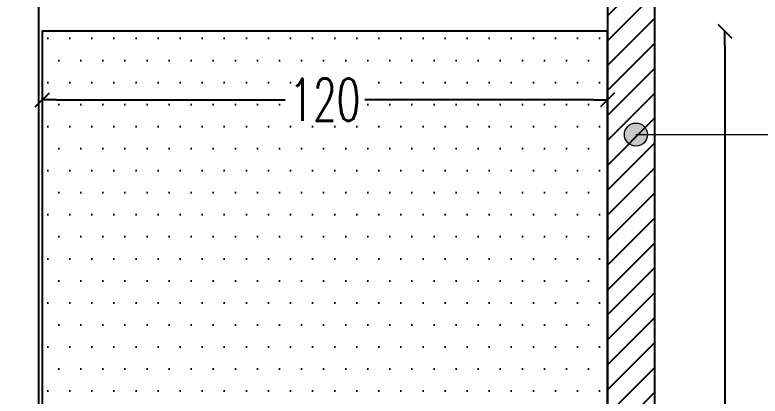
# Model space of a CAD drawing. Header units: millimetres. Extents: x 1734 to 22014, y 983 to 3953.
# Drawn here: x 10728.9 to 10887.1, y 2303.5 to 2384.6 of the extents above; entities that cross this region are included whole.
import ezdxf

# ---------------------------------------------------------------- set-up
doc = ezdxf.new("R2010")
doc.units = ezdxf.units.MM
for name, color, linetype in [('LD_base', 144, 'Continuous'), ('LD_beam', 240, 'Continuous'), ('LD_quote', 242, 'Continuous')]:
    doc.layers.add(name, color=color, linetype=linetype)
doc.layers.add('LD_text', color=7, linetype='Continuous', lineweight=9)
doc.styles.add('SIMPLEX', font='SIMPLEX.SHX', dxfattribs={"width": 0.65})
doc.dimstyles.new('Illuminazione 1_100', dxfattribs={"dimtxt": 9, "dimasz": 3, "dimexe": 0.05, "dimexo": 0.05, "dimgap": 1.5, "dimtad": 0, "dimdec": 0, "dimlfac": -1, "dimzin": 0, "dimdsep": 46, "dimtxsty": 'SIMPLEX', "dimblk": 'LINEET2S', "dimcen": 0, "dimdle": 0.1, "dimse1": 1, "dimse2": 1, "dimclrd": 7, "dimclrt": 256, "dimadec": 0, "dimazin": 0, "dimtfac": 1, "dimtdec": 0, "dimtix": 1, "dimtmove": 2, "dimatfit": 3, "dimldrblk": 'OBLIQUE', "dimfxl": 1, "dimtolj": 1, "dimarcsym": 0})

# ---------------------------------------------------------------- blocks, each defined once
blk = doc.blocks.new('LINEET2S')
blk.add_line((-1, 0), (0, 0))
at = {"color": 5}
blk.add_line((0.5, 0.5), (-0.5, -0.5), dxfattribs=at)
blk = doc.blocks.new('*D139')
at = {"layer": 'DEFPOINTS', "color": 0, "transparency": 16777216}
for p in [(10734.68, 2381.16), (10854.68, 2381.16), (10854.68, 2366.58)]:
    blk.add_point(p, dxfattribs=at)
at = {"layer": 'LD_quote', "color": 7, "lineweight": -2, "transparency": 16777216}
for p, q in [((10737.68, 2366.58), (10786.22, 2366.58)), ((10851.68, 2366.58), (10803.15, 2366.58))]:
    blk.add_line(p, q, dxfattribs=at)
at = {"layer": 'LD_quote', "color": 7, "lineweight": -2, "transparency": 16777216, "xscale": 3, "yscale": 3, "zscale": 3, "rotation": 180}
blk.add_blockref('LINEET2S', (10734.68, 2366.58), dxfattribs=at)
at = {"layer": 'LD_quote', "color": 7, "lineweight": -2, "transparency": 16777216, "xscale": 3, "yscale": 3, "zscale": 3}
blk.add_blockref('LINEET2S', (10854.68, 2366.58), dxfattribs=at)
at = {"layer": 'LD_quote', "transparency": 16777216, "insert": (10794.68, 2366.58), "char_height": 9, "attachment_point": 5, "style": 'SIMPLEX'}
blk.add_mtext('\\A1;120', dxfattribs=at)
blk = doc.blocks.new('_Oblique')
at = {"color": 0, "linetype": 'ByBlock', "lineweight": -2}
blk.add_line((-0.5, -0.5), (0.5, 0.5), dxfattribs=at)
blk = doc.blocks.new('*D140')
at = {"layer": 'DEFPOINTS', "color": 0, "transparency": 16777216}
for p in [(10794.68, 2381.16), (10794.68, 2081.16), (10879.62, 2081.16)]:
    blk.add_point(p, dxfattribs=at)
at = {"layer": 'LD_quote', "color": 7, "lineweight": -2, "transparency": 16777216}
for p, q in [((10879.62, 2378.16), (10879.62, 2251.71)), ((10879.62, 2084.16), (10879.62, 2233.66))]:
    blk.add_line(p, q, dxfattribs=at)
at = {"layer": 'LD_quote', "color": 7, "lineweight": -2, "transparency": 16777216, "xscale": 3, "yscale": 3, "zscale": 3}
for p, rotation in [((10879.62, 2381.16), 90), ((10879.62, 2081.16), 270)]:
    blk.add_blockref('LINEET2S', p, dxfattribs=dict(at, rotation=rotation))
at = {"layer": 'LD_quote', "transparency": 16777216, "insert": (10879.62, 2242.69), "char_height": 9, "attachment_point": 5, "rotation": 90, "style": 'SIMPLEX'}
blk.add_mtext('\\A1;300', dxfattribs=at)
blk = doc.blocks.new('A$C4D103354')
at = {"layer": 'LD_text'}
blk.add_hatch(color=256, dxfattribs=at).paths.add_polyline_path([(0, 3.5, 1), (7, 3.5, 1)])
blk.add_circle((3.5, 3.5), 3.5, dxfattribs=at)

msp = doc.modelspace()

# ---------------------------------------------------------------- hatches: boundary and pattern name
at = {"layer": 'LD_base'}
h = msp.add_hatch(dxfattribs=at)
h.set_pattern_fill('ANSI31', color=256, scale=30)
h.set_pattern_definition([(45, (6875.308, 367.295), (-2.6516504, 2.6516504), [])])
h.paths.add_polyline_path([(10534.682, 2441.157), (10864.682, 2441.157), (10864.682, 2021.157), (10534.682, 2021.157)])
h.paths.add_polyline_path([(10854.682, 2031.157), (10544.682, 2031.157), (10544.682, 2431.157), (10854.682, 2431.157)], flags=16)
at = {"layer": 'LD_beam'}
h = msp.add_hatch(dxfattribs=at)
h.set_pattern_fill('DOTS', color=256, scale=75)
h.set_pattern_definition([(360, (1930.3514, -16290.6674), (2.34375, 4.6875), [0, -4.6875])])
h.paths.add_polyline_path([(10854.682, 2381.157), (10734.682, 2381.157), (10734.682, 2081.157), (10854.682, 2081.157)])

# ---------------------------------------------------------------- linework, layer by layer
at = {"layer": 'LD_base'}
msp.add_line((10733.852, 2431.157), (10733.852, 2241.236), dxfattribs=at)
for points in [[(10534.682, 2441.157), (10864.682, 2441.157), (10864.682, 2021.157), (10534.682, 2021.157)], [(10854.682, 2031.157), (10544.682, 2031.157), (10544.682, 2431.157), (10854.682, 2431.157)]]:
    msp.add_lwpolyline(points, close=True, dxfattribs=at)
at = {"layer": 'LD_beam'}
msp.add_lwpolyline([(10854.682, 2381.157), (10734.682, 2381.157), (10734.682, 2081.157), (10854.682, 2081.157)], close=True, dxfattribs=at)
at = {"layer": 'LD_text'}
msp.add_line((10860.719, 2359.181), (10968.55, 2359.181), dxfattribs=at)

# ---------------------------------------------------------------- block references
at = {"layer": 'LD_text', "xscale": 0.7000000000007277, "yscale": 0.7000000000007277, "zscale": 0.7000000000007277}
msp.add_blockref('A$C4D103354', (10858.269, 2356.731), dxfattribs=at)

# ---------------------------------------------------------------- dimensions: what is measured, and where the dimension line sits
at = {"layer": 'LD_quote'}
dim = msp.add_linear_dim(base=(10879.617, 2081.157), p1=(10794.682, 2381.157), p2=(10794.682, 2081.157), angle=90, dimstyle='Illuminazione 1_100', dxfattribs=at)
dim.commit()
dim.dimension.update_dxf_attribs({"geometry": '*D140', "text_midpoint": (10879.617, 2242.686), "dimtype": 160})
dim = msp.add_linear_dim(base=(10854.682, 2366.58), p1=(10734.682, 2381.157), p2=(10854.682, 2381.157), dimstyle='Illuminazione 1_100', dxfattribs=at)
dim.commit()
dim.dimension.update_dxf_attribs({"geometry": '*D139', "text_midpoint": (10794.682, 2366.58)})

doc.saveas('drawing.dxf')
